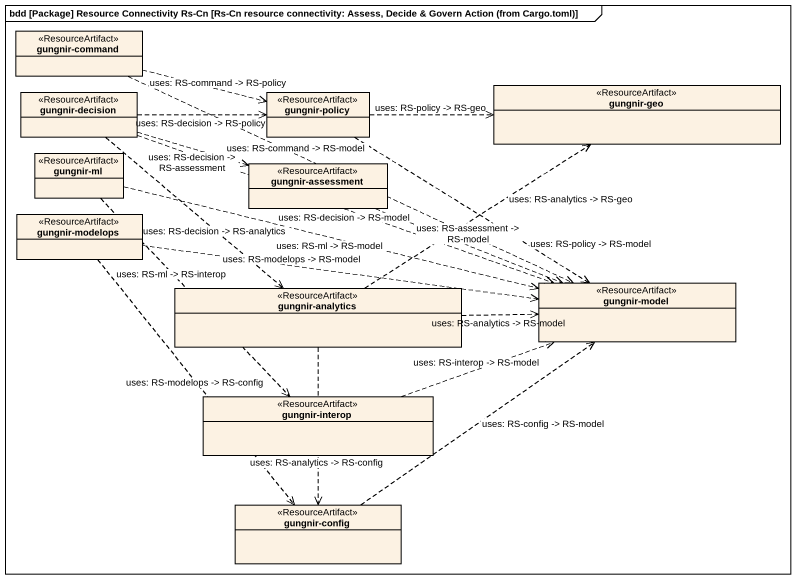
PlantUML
@startuml
mainframe bdd [Package] Resource Connectivity Rs-Cn [Rs-Cn resource connectivity: Assess, Decide & Govern Action (from Cargo.toml)]
hide circle
hide empty members
class "gungnir-command" as gungnir_command <<ResourceArtifact>>
class "gungnir-decision" as gungnir_decision <<ResourceArtifact>>
class "gungnir-policy" as gungnir_policy <<ResourceArtifact>>
class "gungnir-geo" as gungnir_geo <<ResourceArtifact>>
class "gungnir-ml" as gungnir_ml <<ResourceArtifact>>
class "gungnir-assessment" as gungnir_assessment <<ResourceArtifact>>
class "gungnir-modelops" as gungnir_modelops <<ResourceArtifact>>
class "gungnir-analytics" as gungnir_analytics <<ResourceArtifact>>
class "gungnir-model" as gungnir_model <<ResourceArtifact>>
class "gungnir-interop" as gungnir_interop <<ResourceArtifact>>
class "gungnir-config" as gungnir_config <<ResourceArtifact>>
gungnir_command .right.> gungnir_policy : uses: RS-command -> RS-policy
gungnir_command .right.> gungnir_model : uses: RS-command -> RS-model
gungnir_decision .right.> gungnir_policy : uses: RS-decision -> RS-policy
gungnir_decision .right.> gungnir_assessment : uses: RS-decision -> RS-assessment
gungnir_decision ..> gungnir_analytics : uses: RS-decision -> RS-analytics
gungnir_decision .right.> gungnir_model : uses: RS-decision -> RS-model
gungnir_policy .right.> gungnir_geo : uses: RS-policy -> RS-geo
gungnir_policy ..> gungnir_model : uses: RS-policy -> RS-model
gungnir_ml .right.> gungnir_model : uses: RS-ml -> RS-model
gungnir_ml ..> gungnir_interop : uses: RS-ml -> RS-interop
gungnir_assessment .right.> gungnir_model : uses: RS-assessment -> RS-model
gungnir_modelops .right.> gungnir_model : uses: RS-modelops -> RS-model
gungnir_modelops ..> gungnir_config : uses: RS-modelops -> RS-config
gungnir_analytics .up.> gungnir_geo : uses: RS-analytics -> RS-geo
gungnir_analytics .right.> gungnir_model : uses: RS-analytics -> RS-model
gungnir_analytics ..> gungnir_config : uses: RS-analytics -> RS-config
gungnir_interop .right.> gungnir_model : uses: RS-interop -> RS-model
gungnir_config .up.> gungnir_model : uses: RS-config -> RS-model
@enduml
